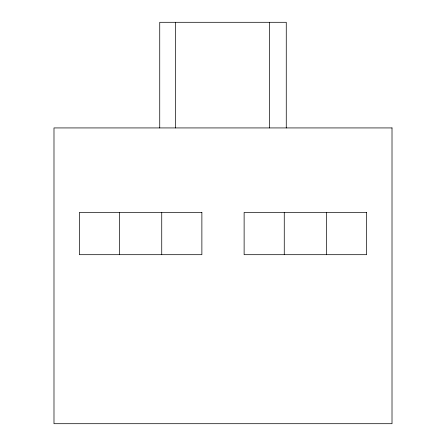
<?xml version="1.0" encoding="UTF-8"?>
<svg xmlns="http://www.w3.org/2000/svg" width="446" height="446" viewBox="0 0 446 446"><rect width="100%" height="100%" fill="white"/><g stroke="black" fill="none" stroke-linecap="round" stroke-linejoin="round"><path stroke-width="0.67" d="M326.517 212.435L326.517 254.688M286.265 127.93L286.265 22.3L159.735 22.3L159.735 127.93M284.264 212.435L284.264 254.688M269.535 22.3L269.535 127.93M175.585 22.3L175.585 127.93M161.736 212.435L161.736 254.688M119.483 212.435L119.483 254.688M392.012 127.93L53.988 127.93L53.988 423.7L392.012 423.7L392.012 127.93M201.876 212.435L79.343 212.435L79.343 254.688L201.876 254.688L201.876 212.435M366.657 212.435L244.124 212.435L244.124 254.688L366.657 254.688L366.657 212.435"/></g></svg>
